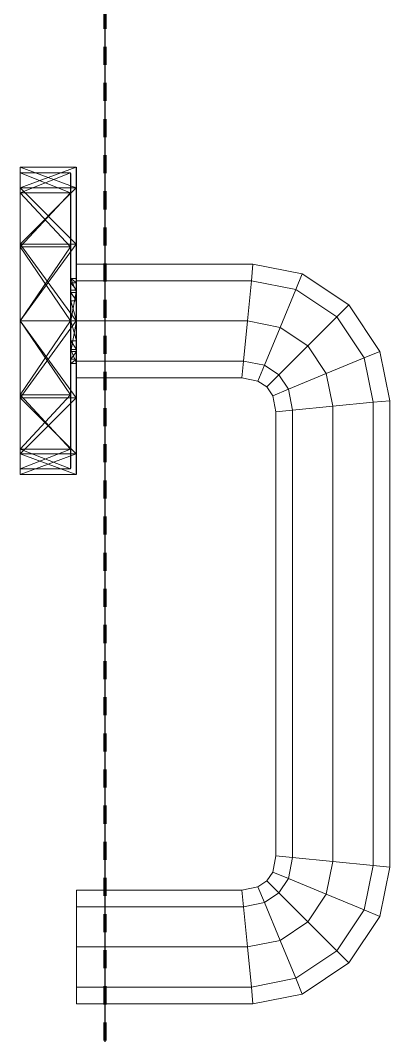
# Model space of a CAD drawing. Header units: millimetres. Extents: x -5300 to 98858, y -5196 to 93886.
# Drawn here: x 40110.1 to 40175, y 84756.4 to 84934.8 of the extents above; entities that cross this region are included whole.
import ezdxf

# ---------------------------------------------------------------- set-up
doc = ezdxf.new("R2010")
doc.units = ezdxf.units.MM
doc.linetypes.add('Штрих', pattern=[6.35, 3.175, -3.175])
doc.linetypes.add('Штрих_2_', pattern=[6.35, 3.175, -3.175])
for name, color, linetype, lineweight, true_color in [('_Разделитель помещений_', 4, 'Штрих', 70, 0x00ffff), ('Двери', 7, 'Continuous', 18, 0x7f7f7f), ('Стены', 7, 'Continuous', 18, 0x7f7f7f), ('Стены разрез', 7, 'Continuous', 50, 0x7f7f7f)]:
    doc.layers.add(name, color=color, linetype=linetype, lineweight=lineweight, true_color=true_color)

# ---------------------------------------------------------------- blocks, each defined once
blk = doc.blocks.new('СТВ_Перегородка_Кирпич 202865 - СТВ_Перегородка_Кирпич 202865-248188-Подвал')
at = {"layer": 'Стены', "color": 254, "true_color": 0xd4d4d4}
blk.add_line((40125, 85020), (40125, 84400), dxfattribs=at)
at = {"layer": 'Стены разрез', "color": 254, "lineweight": 25, "true_color": 0xd4d4d4}
blk.add_line((40125, 84150), (40125, 87330), dxfattribs=at)
blk = doc.blocks.new('Дн-12 207543 - Дн-12-248251-Подвал')
at = {"layer": 'Двери', "color": 254, "true_color": 0xd4d4d4}
for p, q in [((40110.1, 84905.38), (40110.1, 84909)), ((40110.1, 84905.38), (40110.1, 84909)), ((40110.1, 84909), (40119.9, 84909)), ((40110.1, 84905.38), (40119.9, 84909)), ((40119.9, 84905.38), (40110.1, 84909)), ((40110.1, 84905.38), (40110.1, 84909)), ((40110.1, 84909), (40110.1, 84905.38)), ((40119.9, 84909), (40110.1, 84909)), ((40119.9, 84905.38), (40110.1, 84909)), ((40119.9, 84909), (40110.1, 84905.38)), ((40110.1, 84904.52), (40110.1, 84908)), ((40110.1, 84904.52), (40110.1, 84908)), ((40110.1, 84908), (40118.9, 84908)), ((40118.9, 84904.52), (40110.1, 84908)), ((40110.1, 84904.52), (40118.9, 84908)), ((40118.9, 84904.52), (40118.9, 84908)), ((40118.9, 84904.52), (40118.9, 84908)), ((40119, 84904.43), (40119, 84907.9)), ((40119, 84904.43), (40119, 84907.9)), ((40119, 84887), (40119, 84907.9)), ((40119, 84887), (40119, 84907.9)), ((40119, 84887), (40119, 84907.9)), ((40119.9, 84905.38), (40119.9, 84909)), ((40119.9, 84905.38), (40119.9, 84909)), ((40119.9, 84905.38), (40119.9, 84909)), ((40119.9, 84909), (40119.9, 84905.38)), ((40120, 84905.38), (40120, 84909)), ((40120, 84909), (40120, 84905.38)), ((40120, 84909), (40120, 84895.5)), ((40120, 84905.29), (40120, 84908.9)), ((40120, 84905.29), (40120, 84908.9)), ((40120, 84887), (40120, 84908.9)), ((40120, 84887), (40120, 84908.9)), ((40120, 84887), (40120, 84908.9)), ((40110.1, 84895.5), (40110.1, 84905.38)), ((40110.1, 84895.5), (40110.1, 84905.38)), ((40110.1, 84895.5), (40119.9, 84905.38)), ((40119.9, 84895.5), (40110.1, 84905.38)), ((40110.1, 84905.38), (40119.9, 84905.38)), ((40119.9, 84905.38), (40110.1, 84905.38)), ((40110.1, 84895.5), (40110.1, 84905.38)), ((40110.1, 84895.5), (40110.1, 84905.38)), ((40119.9, 84895.5), (40110.1, 84905.38)), ((40119.9, 84905.38), (40110.1, 84905.38)), ((40110.1, 84895.5), (40119.9, 84905.38)), ((40110.1, 84905.38), (40119.9, 84905.38)), ((40110.1, 84895), (40110.1, 84904.52)), ((40110.1, 84895), (40110.1, 84904.52)), ((40110.1, 84895), (40118.9, 84904.52)), ((40118.9, 84895), (40110.1, 84904.52)), ((40110.1, 84904.52), (40118.9, 84904.52)), ((40118.9, 84904.52), (40110.1, 84904.52)), ((40118.9, 84895), (40118.9, 84904.52)), ((40118.9, 84895), (40118.9, 84904.52)), ((40119, 84894.95), (40119, 84904.43)), ((40119, 84894.95), (40119, 84904.43)), ((40119, 84888.72), (40119, 84904.43)), ((40119, 84887), (40119, 84904.43)), ((40119, 84889.47), (40119, 84904.43)), ((40119, 84904.43), (40119, 84887)), ((40119, 84887), (40119, 84904.43)), ((40119.9, 84895.5), (40119.9, 84905.38)), ((40119.9, 84895.5), (40119.9, 84905.38)), ((40119.9, 84895.5), (40119.9, 84905.38)), ((40119.9, 84895.5), (40119.9, 84905.38)), ((40120, 84895.5), (40120, 84905.38)), ((40120, 84905.38), (40120, 84895.5)), ((40120, 84905.38), (40120, 84895.5)), ((40120, 84895.45), (40120, 84905.29)), ((40120, 84895.45), (40120, 84905.29)), ((40120, 84887), (40120, 84905.29)), ((40120, 84889.47), (40120, 84905.29)), ((40120, 84888.72), (40120, 84905.29)), ((40120, 84905.29), (40120, 84887)), ((40120, 84887), (40120, 84905.29)), ((40110.1, 84882), (40110.1, 84895.5)), ((40110.1, 84882), (40110.1, 84895.5)), ((40110.1, 84882), (40119.9, 84895.5)), ((40119.9, 84882), (40110.1, 84895.5)), ((40110.1, 84895.5), (40119.9, 84895.5)), ((40119.9, 84895.5), (40110.1, 84895.5)), ((40110.1, 84895.5), (40110.1, 84882)), ((40110.1, 84882), (40110.1, 84895.5)), ((40119.9, 84895.5), (40110.1, 84895.5)), ((40110.1, 84895.5), (40119.9, 84882)), ((40110.1, 84882), (40119.9, 84895.5)), ((40110.1, 84895.5), (40119.9, 84895.5)), ((40110.1, 84882), (40110.1, 84895)), ((40110.1, 84882), (40110.1, 84895)), ((40110.1, 84882), (40118.9, 84895)), ((40118.9, 84882), (40110.1, 84895)), ((40110.1, 84895), (40118.9, 84895)), ((40118.9, 84895), (40110.1, 84895)), ((40118.9, 84882), (40118.9, 84895)), ((40118.9, 84882), (40118.9, 84895)), ((40119, 84882), (40119, 84894.95)), ((40119, 84882), (40119, 84894.95)), ((40119, 84887.38), (40119, 84894.95)), ((40119, 84894.95), (40119, 84888.72)), ((40119, 84885.53), (40119, 84894.95)), ((40119, 84887), (40119, 84894.95)), ((40119, 84887), (40119, 84894.95)), ((40119.9, 84882), (40119.9, 84895.5)), ((40119.9, 84882), (40119.9, 84895.5)), ((40119.9, 84895.5), (40119.9, 84882)), ((40119.9, 84882), (40119.9, 84895.5)), ((40120, 84882), (40120, 84895.5)), ((40120, 84882), (40120, 84895.5)), ((40120, 84868.5), (40120, 84895.5)), ((40120, 84868.5), (40120, 84895.5)), ((40120, 84868.5), (40120, 84895.5)), ((40120, 84895.5), (40120, 84895.5)), ((40120, 84882), (40120, 84895.45)), ((40120, 84882), (40120, 84895.45)), ((40120, 84895.45), (40120, 84887)), ((40120, 84895.45), (40120, 84887)), ((40120, 84895.45), (40120, 84885.53)), ((40120, 84887.38), (40120, 84895.45)), ((40120, 84888.72), (40120, 84895.45)), ((40120, 84892), (40150.98, 84892)), ((40120, 84889.07), (40120, 84892)), ((40150.98, 84892), (40120, 84892)), ((40120, 84892), (40120, 84889.07)), ((40150.98, 84892), (40150.7, 84889.07)), ((40150.7, 84889.07), (40150.98, 84892)), ((40150.7, 84889.07), (40150.98, 84892)), ((40150.98, 84892), (40150.7, 84889.07)), ((40150.98, 84892), (40159.64, 84890.28)), ((40159.64, 84890.28), (40150.98, 84892)), ((40159.64, 84890.28), (40158.5, 84887.52)), ((40158.5, 84887.52), (40159.64, 84890.28)), ((40158.5, 84887.52), (40159.64, 84890.28)), ((40159.64, 84890.28), (40158.5, 84887.52)), ((40159.64, 84890.28), (40167.82, 84884.82)), ((40167.82, 84884.82), (40159.64, 84890.28)), ((40119, 84888.72), (40119, 84889.47)), ((40119, 84889.47), (40119, 84887)), ((40119, 84889.47), (40120, 84889.47)), ((40119, 84889.47), (40119, 84887)), ((40119, 84889.47), (40120, 84888.72)), ((40119, 84889.47), (40120, 84887)), ((40119, 84887.38), (40119, 84888.72)), ((40119, 84888.72), (40120, 84887.38)), ((40119, 84888.72), (40120, 84888.72)), ((40120, 84889.47), (40120, 84888.72)), ((40120, 84889.47), (40120, 84887)), ((40120, 84889.47), (40120, 84887)), ((40150.7, 84889.07), (40120, 84889.07)), ((40120, 84889.07), (40150.7, 84889.07)), ((40120, 84889.07), (40150.7, 84889.07)), ((40120, 84882), (40120, 84889.07)), ((40150.7, 84889.07), (40120, 84889.07)), ((40120, 84889.07), (40120, 84882)), ((40120, 84887.38), (40120, 84888.72)), ((40150.7, 84889.07), (40150, 84882)), ((40150, 84882), (40150.7, 84889.07)), ((40150, 84882), (40150.7, 84889.07)), ((40150.7, 84889.07), (40150, 84882)), ((40158.5, 84887.52), (40150.7, 84889.07)), ((40150.7, 84889.07), (40158.5, 84887.52)), ((40150.7, 84889.07), (40158.5, 84887.52)), ((40158.5, 84887.52), (40150.7, 84889.07)), ((40119, 84882), (40119, 84887.38)), ((40119, 84882), (40119, 84887.38)), ((40119, 84882), (40120, 84887.38)), ((40119, 84887.38), (40120, 84887.38)), ((40120, 84887), (40119, 84887)), ((40119, 84885.53), (40119, 84887)), ((40119, 84887), (40120, 84887)), ((40120, 84887), (40119, 84887)), ((40120, 84887), (40119, 84887)), ((40120, 84885.53), (40119, 84887)), ((40119, 84887), (40119, 84887)), ((40119, 84887), (40120, 84887)), ((40119, 84887), (40119, 84887)), ((40119, 84887), (40119, 84887)), ((40119, 84887), (40120, 84887)), ((40119, 84887), (40119, 84887)), ((40119, 84887), (40120, 84887)), ((40120, 84887), (40119, 84887)), ((40119, 84887), (40119, 84887)), ((40119, 84887), (40120, 84887)), ((40119, 84887), (40120, 84887)), ((40119, 84887), (40120, 84887)), ((40120, 84882), (40120, 84887.38)), ((40120, 84882), (40120, 84887.38)), ((40120, 84887), (40120, 84885.53)), ((40120, 84887), (40120, 84887)), ((40120, 84887), (40120, 84887)), ((40120, 84887), (40120, 84887)), ((40120, 84887), (40120, 84887)), ((40120, 84887), (40120, 84887)), ((40158.5, 84887.52), (40155.74, 84880.86)), ((40155.74, 84880.86), (40158.5, 84887.52)), ((40155.74, 84880.86), (40158.5, 84887.52)), ((40158.5, 84887.52), (40155.74, 84880.86)), ((40165.7, 84882.7), (40158.5, 84887.52)), ((40158.5, 84887.52), (40165.7, 84882.7)), ((40158.5, 84887.52), (40165.7, 84882.7)), ((40165.7, 84882.7), (40158.5, 84887.52)), ((40119, 84882), (40119, 84885.53)), ((40120, 84882), (40119, 84885.53)), ((40119, 84882), (40119, 84885.53)), ((40120, 84885.53), (40119, 84885.53)), ((40120, 84882), (40120, 84885.53)), ((40120, 84882), (40120, 84885.53)), ((40167.82, 84884.82), (40165.7, 84882.7)), ((40165.7, 84882.7), (40167.82, 84884.82)), ((40165.7, 84882.7), (40167.82, 84884.82)), ((40167.82, 84884.82), (40165.7, 84882.7)), ((40167.82, 84884.82), (40173.28, 84876.64)), ((40173.28, 84876.64), (40167.82, 84884.82)), ((40165.7, 84882.7), (40160.61, 84877.61)), ((40160.61, 84877.61), (40165.7, 84882.7)), ((40160.61, 84877.61), (40165.7, 84882.7)), ((40165.7, 84882.7), (40160.61, 84877.61)), ((40170.52, 84875.5), (40165.7, 84882.7)), ((40165.7, 84882.7), (40170.52, 84875.5)), ((40165.7, 84882.7), (40170.52, 84875.5)), ((40170.52, 84875.5), (40165.7, 84882.7)), ((40110.1, 84869), (40110.1, 84882)), ((40110.1, 84868.5), (40110.1, 84882)), ((40110.1, 84868.5), (40110.1, 84882)), ((40110.1, 84882), (40110.1, 84869)), ((40110.1, 84869), (40118.9, 84882)), ((40110.1, 84882), (40118.9, 84882)), ((40119.9, 84868.5), (40110.1, 84882)), ((40110.1, 84868.5), (40119.9, 84882)), ((40110.1, 84882), (40119.9, 84882)), ((40118.9, 84882), (40110.1, 84882)), ((40110.1, 84882), (40118.9, 84869)), ((40119.9, 84882), (40110.1, 84882)), ((40110.1, 84882), (40110.1, 84868.5)), ((40110.1, 84868.5), (40110.1, 84882)), ((40110.1, 84882), (40119.9, 84882)), ((40110.1, 84882), (40119.9, 84868.5)), ((40110.1, 84868.5), (40119.9, 84882)), ((40110.1, 84882), (40119.9, 84882)), ((40118.9, 84869), (40118.9, 84882)), ((40118.9, 84882), (40118.9, 84869)), ((40119, 84869.05), (40119, 84882)), ((40119, 84869.05), (40119, 84882)), ((40119, 84876.62), (40119, 84882)), ((40119, 84878.47), (40119, 84882)), ((40119, 84876.62), (40119, 84882)), ((40119, 84876.62), (40120, 84882)), ((40119, 84882), (40119, 84882)), ((40119, 84882), (40120, 84882)), ((40120, 84882), (40119, 84882)), ((40120, 84878.47), (40119, 84882)), ((40119, 84878.47), (40119, 84882)), ((40119, 84882), (40119, 84882)), ((40119.9, 84868.5), (40119.9, 84882)), ((40119.9, 84868.5), (40119.9, 84882)), ((40119.9, 84882), (40119.9, 84868.5)), ((40119.9, 84868.5), (40119.9, 84882)), ((40120, 84868.55), (40120, 84882)), ((40120, 84868.55), (40120, 84882)), ((40120, 84876.62), (40120, 84882)), ((40120, 84882), (40120, 84878.47)), ((40120, 84876.62), (40120, 84882)), ((40120, 84882), (40120, 84882)), ((40120, 84882), (40120, 84878.47)), ((40120, 84882), (40120, 84882)), ((40120, 84882), (40120, 84868.5)), ((40120, 84868.5), (40120, 84882)), ((40150, 84882), (40120, 84882)), ((40120, 84882), (40150, 84882)), ((40120, 84882), (40150, 84882)), ((40120, 84874.93), (40120, 84882)), ((40150, 84882), (40120, 84882)), ((40120, 84882), (40120, 84874.93)), ((40150, 84882), (40149.3, 84874.93)), ((40149.3, 84874.93), (40150, 84882)), ((40149.3, 84874.93), (40150, 84882)), ((40150, 84882), (40149.3, 84874.93)), ((40155.74, 84880.86), (40150, 84882)), ((40150, 84882), (40155.74, 84880.86)), ((40150, 84882), (40155.74, 84880.86)), ((40155.74, 84880.86), (40150, 84882)), ((40155.74, 84880.86), (40152.98, 84874.2)), ((40152.98, 84874.2), (40155.74, 84880.86)), ((40152.98, 84874.2), (40155.74, 84880.86)), ((40155.74, 84880.86), (40152.98, 84874.2)), ((40160.61, 84877.61), (40155.74, 84880.86)), ((40155.74, 84880.86), (40160.61, 84877.61)), ((40155.74, 84880.86), (40160.61, 84877.61)), ((40160.61, 84877.61), (40155.74, 84880.86)), ((40119, 84877), (40119, 84878.47)), ((40120, 84877), (40119, 84878.47)), ((40120, 84878.47), (40119, 84878.47)), ((40119, 84878.47), (40119, 84869.05)), ((40120, 84877), (40120, 84878.47)), ((40120, 84868.55), (40120, 84878.47)), ((40160.61, 84877.61), (40155.51, 84872.51)), ((40155.51, 84872.51), (40160.61, 84877.61)), ((40155.51, 84872.51), (40160.61, 84877.61)), ((40160.61, 84877.61), (40155.51, 84872.51)), ((40163.86, 84872.74), (40160.61, 84877.61)), ((40160.61, 84877.61), (40163.86, 84872.74)), ((40160.61, 84877.61), (40163.86, 84872.74)), ((40163.86, 84872.74), (40160.61, 84877.61)), ((40119, 84874.53), (40119, 84877)), ((40119, 84877), (40120, 84877)), ((40120, 84877), (40119, 84877)), ((40119, 84874.53), (40119, 84877)), ((40119, 84877), (40119, 84877)), ((40119, 84877), (40120, 84874.53)), ((40119, 84877), (40120, 84877)), ((40119, 84877), (40119, 84859.57)), ((40119, 84877), (40120, 84877)), ((40119, 84877), (40120, 84877)), ((40119, 84877), (40119, 84877)), ((40119, 84877), (40119, 84856.1)), ((40120, 84877), (40119, 84877)), ((40120, 84877), (40119, 84877)), ((40120, 84877), (40119, 84877)), ((40120, 84877), (40119, 84877)), ((40120, 84877), (40119, 84877)), ((40120, 84877), (40119, 84877)), ((40119, 84877), (40119, 84877)), ((40119, 84877), (40119, 84869.05)), ((40119, 84877), (40119, 84877)), ((40119, 84877), (40119, 84869.05)), ((40119, 84877), (40119, 84859.57)), ((40119, 84877), (40119, 84877)), ((40119, 84877), (40119, 84856.1)), ((40119, 84877), (40119, 84859.57)), ((40119, 84877), (40119, 84856.1)), ((40119, 84875.28), (40119, 84876.62)), ((40119, 84869.05), (40119, 84876.62)), ((40119, 84875.28), (40120, 84876.62)), ((40119, 84876.62), (40120, 84876.62)), ((40120, 84874.53), (40120, 84877)), ((40120, 84874.53), (40120, 84877)), ((40120, 84877), (40120, 84877)), ((40120, 84877), (40120, 84877)), ((40120, 84877), (40120, 84858.7)), ((40120, 84877), (40120, 84855.1)), ((40120, 84877), (40120, 84877)), ((40120, 84877), (40120, 84855.1)), ((40120, 84877), (40120, 84877)), ((40120, 84877), (40120, 84855.1)), ((40120, 84877), (40120, 84858.7)), ((40120, 84877), (40120, 84877)), ((40120, 84877), (40120, 84858.7)), ((40120, 84877), (40120, 84868.55)), ((40120, 84877), (40120, 84868.55)), ((40120, 84876.62), (40120, 84875.28)), ((40120, 84876.62), (40120, 84868.55)), ((40170.52, 84875.5), (40163.86, 84872.74)), ((40163.86, 84872.74), (40170.52, 84875.5)), ((40163.86, 84872.74), (40170.52, 84875.5)), ((40170.52, 84875.5), (40163.86, 84872.74)), ((40173.28, 84876.64), (40170.52, 84875.5)), ((40170.52, 84875.5), (40173.28, 84876.64)), ((40170.52, 84875.5), (40173.28, 84876.64)), ((40173.28, 84876.64), (40170.52, 84875.5)), ((40172.07, 84867.7), (40170.52, 84875.5)), ((40170.52, 84875.5), (40172.07, 84867.7)), ((40170.52, 84875.5), (40172.07, 84867.7)), ((40172.07, 84867.7), (40170.52, 84875.5)), ((40173.28, 84876.64), (40175, 84867.98)), ((40175, 84867.98), (40173.28, 84876.64)), ((40119, 84874.53), (40119, 84875.28)), ((40119, 84874.53), (40120, 84875.28)), ((40119, 84859.57), (40119, 84875.28)), ((40119, 84869.05), (40119, 84875.28)), ((40119, 84875.28), (40120, 84875.28)), ((40119, 84874.53), (40120, 84874.53)), ((40119, 84874.53), (40119, 84859.57)), ((40120, 84874.53), (40120, 84875.28)), ((40120, 84875.28), (40120, 84868.55)), ((40120, 84875.28), (40120, 84858.7)), ((40149.3, 84874.93), (40120, 84874.93)), ((40120, 84874.93), (40149.3, 84874.93)), ((40120, 84874.93), (40149.3, 84874.93)), ((40120, 84872), (40120, 84874.93)), ((40149.3, 84874.93), (40120, 84874.93)), ((40120, 84874.93), (40120, 84872)), ((40120, 84874.53), (40120, 84858.7)), ((40149.3, 84874.93), (40149.02, 84872)), ((40149.02, 84872), (40149.3, 84874.93)), ((40149.02, 84872), (40149.3, 84874.93)), ((40149.3, 84874.93), (40149.02, 84872)), ((40152.98, 84874.2), (40149.3, 84874.93)), ((40149.3, 84874.93), (40152.98, 84874.2)), ((40149.3, 84874.93), (40152.98, 84874.2)), ((40152.98, 84874.2), (40149.3, 84874.93)), ((40152.98, 84874.2), (40151.84, 84871.44)), ((40151.84, 84871.44), (40152.98, 84874.2)), ((40151.84, 84871.44), (40152.98, 84874.2)), ((40152.98, 84874.2), (40151.84, 84871.44)), ((40155.51, 84872.51), (40152.98, 84874.2)), ((40152.98, 84874.2), (40155.51, 84872.51)), ((40152.98, 84874.2), (40155.51, 84872.51)), ((40155.51, 84872.51), (40152.98, 84874.2)), ((40149.02, 84872), (40120, 84872)), ((40120, 84872), (40149.02, 84872)), ((40151.84, 84871.44), (40149.02, 84872)), ((40149.02, 84872), (40151.84, 84871.44)), ((40155.51, 84872.51), (40153.4, 84870.4)), ((40153.4, 84870.4), (40155.51, 84872.51)), ((40153.4, 84870.4), (40155.51, 84872.51)), ((40155.51, 84872.51), (40153.4, 84870.4)), ((40157.2, 84869.98), (40155.51, 84872.51)), ((40155.51, 84872.51), (40157.2, 84869.98)), ((40155.51, 84872.51), (40157.2, 84869.98)), ((40157.2, 84869.98), (40155.51, 84872.51)), ((40163.86, 84872.74), (40157.2, 84869.98)), ((40157.2, 84869.98), (40163.86, 84872.74)), ((40157.2, 84869.98), (40163.86, 84872.74)), ((40163.86, 84872.74), (40157.2, 84869.98)), ((40165, 84867), (40163.86, 84872.74)), ((40163.86, 84872.74), (40165, 84867)), ((40163.86, 84872.74), (40165, 84867)), ((40165, 84867), (40163.86, 84872.74)), ((40153.4, 84870.4), (40151.84, 84871.44)), ((40151.84, 84871.44), (40153.4, 84870.4)), ((40154.44, 84868.84), (40153.4, 84870.4)), ((40153.4, 84870.4), (40154.44, 84868.84)), ((40157.2, 84869.98), (40154.44, 84868.84)), ((40154.44, 84868.84), (40157.2, 84869.98)), ((40154.44, 84868.84), (40157.2, 84869.98)), ((40157.2, 84869.98), (40154.44, 84868.84)), ((40157.93, 84866.3), (40157.2, 84869.98)), ((40157.2, 84869.98), (40157.93, 84866.3)), ((40157.2, 84869.98), (40157.93, 84866.3)), ((40157.93, 84866.3), (40157.2, 84869.98)), ((40110.1, 84859.48), (40110.1, 84869)), ((40110.1, 84869), (40110.1, 84859.48)), ((40110.1, 84859.48), (40118.9, 84869)), ((40110.1, 84869), (40118.9, 84869)), ((40110.1, 84869), (40118.9, 84869)), ((40110.1, 84869), (40118.9, 84859.48)), ((40110.1, 84858.62), (40110.1, 84868.5)), ((40110.1, 84858.62), (40110.1, 84868.5)), ((40119.9, 84858.62), (40110.1, 84868.5)), ((40119.9, 84868.5), (40110.1, 84868.5)), ((40110.1, 84858.62), (40119.9, 84868.5)), ((40110.1, 84868.5), (40119.9, 84868.5)), ((40110.1, 84868.5), (40110.1, 84858.62)), ((40110.1, 84858.62), (40110.1, 84868.5)), ((40110.1, 84868.5), (40119.9, 84868.5)), ((40110.1, 84868.5), (40119.9, 84858.62)), ((40110.1, 84858.62), (40119.9, 84868.5)), ((40110.1, 84868.5), (40119.9, 84868.5)), ((40118.9, 84859.48), (40118.9, 84869)), ((40118.9, 84869), (40118.9, 84859.48)), ((40119, 84859.57), (40119, 84869.05)), ((40119, 84869.05), (40119, 84859.57)), ((40119.9, 84858.62), (40119.9, 84868.5)), ((40119.9, 84858.62), (40119.9, 84868.5)), ((40119.9, 84868.5), (40119.9, 84858.62)), ((40119.9, 84858.62), (40119.9, 84868.5)), ((40120, 84868.55), (40120, 84858.7)), ((40120, 84858.7), (40120, 84868.55)), ((40120, 84868.5), (40120, 84858.62)), ((40120, 84858.62), (40120, 84868.5)), ((40120, 84868.5), (40120, 84855)), ((40120, 84868.5), (40120, 84858.62)), ((40120, 84868.5), (40120, 84868.5)), ((40155, 84866.02), (40154.44, 84868.84)), ((40154.44, 84868.84), (40155, 84866.02)), ((40165, 84867), (40157.93, 84866.3)), ((40157.93, 84866.3), (40165, 84867)), ((40157.93, 84866.3), (40165, 84867)), ((40165, 84867), (40157.93, 84866.3)), ((40172.07, 84867.7), (40165, 84867)), ((40165, 84867), (40172.07, 84867.7)), ((40165, 84867), (40172.07, 84867.7)), ((40172.07, 84867.7), (40165, 84867)), ((40165, 84787), (40165, 84867)), ((40165, 84867), (40165, 84787)), ((40165, 84867), (40165, 84787)), ((40165, 84787), (40165, 84867)), ((40175, 84867.98), (40172.07, 84867.7)), ((40172.07, 84867.7), (40175, 84867.98)), ((40172.07, 84867.7), (40175, 84867.98)), ((40175, 84867.98), (40172.07, 84867.7)), ((40172.07, 84786.3), (40172.07, 84867.7)), ((40172.07, 84867.7), (40172.07, 84786.3)), ((40172.07, 84867.7), (40172.07, 84786.3)), ((40172.07, 84786.3), (40172.07, 84867.7)), ((40175, 84867.98), (40175, 84786.02)), ((40175, 84786.02), (40175, 84867.98)), ((40157.93, 84866.3), (40155, 84866.02)), ((40155, 84866.02), (40157.93, 84866.3)), ((40155, 84866.02), (40157.93, 84866.3)), ((40157.93, 84866.3), (40155, 84866.02)), ((40155, 84787.98), (40155, 84866.02)), ((40155, 84866.02), (40155, 84787.98)), ((40157.93, 84787.7), (40157.93, 84866.3)), ((40157.93, 84866.3), (40157.93, 84787.7)), ((40157.93, 84866.3), (40157.93, 84787.7)), ((40157.93, 84787.7), (40157.93, 84866.3)), ((40110.1, 84859.48), (40110.1, 84856)), ((40110.1, 84856), (40110.1, 84859.48)), ((40118.9, 84859.48), (40110.1, 84859.48)), ((40118.9, 84859.48), (40110.1, 84856)), ((40118.9, 84856), (40110.1, 84859.48)), ((40110.1, 84859.48), (40118.9, 84859.48)), ((40118.9, 84859.48), (40118.9, 84856)), ((40118.9, 84856), (40118.9, 84859.48)), ((40119, 84859.57), (40119, 84856.1)), ((40119, 84856.1), (40119, 84859.57)), ((40110.1, 84858.62), (40110.1, 84855)), ((40110.1, 84855), (40110.1, 84858.62)), ((40110.1, 84858.62), (40119.9, 84858.62)), ((40110.1, 84858.62), (40119.9, 84855)), ((40110.1, 84855), (40119.9, 84858.62)), ((40110.1, 84858.62), (40119.9, 84858.62)), ((40110.1, 84858.62), (40110.1, 84855)), ((40110.1, 84855), (40110.1, 84858.62)), ((40110.1, 84858.62), (40119.9, 84858.62)), ((40110.1, 84858.62), (40119.9, 84855)), ((40110.1, 84855), (40119.9, 84858.62)), ((40110.1, 84858.62), (40119.9, 84858.62)), ((40119.9, 84858.62), (40119.9, 84855)), ((40119.9, 84855), (40119.9, 84858.62)), ((40119.9, 84858.62), (40119.9, 84855)), ((40119.9, 84855), (40119.9, 84858.62)), ((40120, 84858.7), (40120, 84855.1)), ((40120, 84855.1), (40120, 84858.7)), ((40120, 84858.62), (40120, 84855)), ((40120, 84855), (40120, 84858.62)), ((40118.9, 84856), (40110.1, 84856)), ((40110.1, 84855), (40119.9, 84855)), ((40110.1, 84855), (40119.9, 84855)), ((40154.44, 84785.16), (40155, 84787.98)), ((40155, 84787.98), (40154.44, 84785.16)), ((40157.93, 84787.7), (40155, 84787.98)), ((40155, 84787.98), (40157.93, 84787.7)), ((40155, 84787.98), (40157.93, 84787.7)), ((40157.93, 84787.7), (40155, 84787.98)), ((40157.2, 84784.02), (40157.93, 84787.7)), ((40157.93, 84787.7), (40157.2, 84784.02)), ((40157.93, 84787.7), (40157.2, 84784.02)), ((40157.2, 84784.02), (40157.93, 84787.7)), ((40165, 84787), (40157.93, 84787.7)), ((40157.93, 84787.7), (40165, 84787)), ((40157.93, 84787.7), (40165, 84787)), ((40165, 84787), (40157.93, 84787.7)), ((40163.86, 84781.26), (40165, 84787)), ((40165, 84787), (40163.86, 84781.26)), ((40165, 84787), (40163.86, 84781.26)), ((40163.86, 84781.26), (40165, 84787)), ((40172.07, 84786.3), (40165, 84787)), ((40165, 84787), (40172.07, 84786.3)), ((40165, 84787), (40172.07, 84786.3)), ((40172.07, 84786.3), (40165, 84787)), ((40170.52, 84778.5), (40172.07, 84786.3)), ((40172.07, 84786.3), (40170.52, 84778.5)), ((40172.07, 84786.3), (40170.52, 84778.5)), ((40170.52, 84778.5), (40172.07, 84786.3)), ((40175, 84786.02), (40172.07, 84786.3)), ((40172.07, 84786.3), (40175, 84786.02)), ((40172.07, 84786.3), (40175, 84786.02)), ((40175, 84786.02), (40172.07, 84786.3)), ((40153.4, 84783.6), (40154.44, 84785.16)), ((40154.44, 84785.16), (40153.4, 84783.6)), ((40157.2, 84784.02), (40154.44, 84785.16)), ((40154.44, 84785.16), (40157.2, 84784.02)), ((40154.44, 84785.16), (40157.2, 84784.02)), ((40157.2, 84784.02), (40154.44, 84785.16)), ((40175, 84786.02), (40173.28, 84777.36)), ((40173.28, 84777.36), (40175, 84786.02)), ((40149.02, 84782), (40151.84, 84782.56)), ((40151.84, 84782.56), (40149.02, 84782)), ((40151.84, 84782.56), (40153.4, 84783.6)), ((40153.4, 84783.6), (40151.84, 84782.56)), ((40152.98, 84779.8), (40151.84, 84782.56)), ((40151.84, 84782.56), (40152.98, 84779.8)), ((40151.84, 84782.56), (40152.98, 84779.8)), ((40152.98, 84779.8), (40151.84, 84782.56)), ((40155.51, 84781.49), (40153.4, 84783.6)), ((40153.4, 84783.6), (40155.51, 84781.49)), ((40153.4, 84783.6), (40155.51, 84781.49)), ((40155.51, 84781.49), (40153.4, 84783.6)), ((40155.51, 84781.49), (40157.2, 84784.02)), ((40157.2, 84784.02), (40155.51, 84781.49)), ((40157.2, 84784.02), (40155.51, 84781.49)), ((40155.51, 84781.49), (40157.2, 84784.02)), ((40163.86, 84781.26), (40157.2, 84784.02)), ((40157.2, 84784.02), (40163.86, 84781.26)), ((40157.2, 84784.02), (40163.86, 84781.26)), ((40163.86, 84781.26), (40157.2, 84784.02)), ((40120, 84779.07), (40120, 84782)), ((40120, 84782), (40120, 84779.07)), ((40149.02, 84782), (40120, 84782)), ((40120, 84782), (40120, 84779.07)), ((40120, 84779.07), (40120, 84782)), ((40120, 84782), (40149.02, 84782)), ((40149.3, 84779.07), (40149.02, 84782)), ((40149.02, 84782), (40149.3, 84779.07)), ((40149.3, 84779.07), (40149.02, 84782)), ((40149.02, 84782), (40149.3, 84779.07)), ((40152.98, 84779.8), (40155.51, 84781.49)), ((40155.51, 84781.49), (40152.98, 84779.8)), ((40155.51, 84781.49), (40152.98, 84779.8)), ((40152.98, 84779.8), (40155.51, 84781.49)), ((40160.61, 84776.39), (40155.51, 84781.49)), ((40155.51, 84781.49), (40160.61, 84776.39)), ((40155.51, 84781.49), (40160.61, 84776.39)), ((40160.61, 84776.39), (40155.51, 84781.49)), ((40160.61, 84776.39), (40163.86, 84781.26)), ((40163.86, 84781.26), (40160.61, 84776.39)), ((40163.86, 84781.26), (40160.61, 84776.39)), ((40160.61, 84776.39), (40163.86, 84781.26)), ((40170.52, 84778.5), (40163.86, 84781.26)), ((40163.86, 84781.26), (40170.52, 84778.5)), ((40163.86, 84781.26), (40170.52, 84778.5)), ((40170.52, 84778.5), (40163.86, 84781.26)), ((40120, 84772), (40120, 84779.07)), ((40120, 84779.07), (40120, 84772)), ((40149.3, 84779.07), (40120, 84779.07)), ((40120, 84779.07), (40120, 84772)), ((40120, 84779.07), (40149.3, 84779.07)), ((40149.3, 84779.07), (40120, 84779.07)), ((40120, 84772), (40120, 84779.07)), ((40120, 84779.07), (40149.3, 84779.07)), ((40149.3, 84779.07), (40152.98, 84779.8)), ((40152.98, 84779.8), (40149.3, 84779.07)), ((40152.98, 84779.8), (40149.3, 84779.07)), ((40149.3, 84779.07), (40152.98, 84779.8)), ((40150, 84772), (40149.3, 84779.07)), ((40149.3, 84779.07), (40150, 84772)), ((40150, 84772), (40149.3, 84779.07)), ((40149.3, 84779.07), (40150, 84772)), ((40155.74, 84773.14), (40152.98, 84779.8)), ((40152.98, 84779.8), (40155.74, 84773.14)), ((40152.98, 84779.8), (40155.74, 84773.14)), ((40155.74, 84773.14), (40152.98, 84779.8)), ((40165.7, 84771.3), (40170.52, 84778.5)), ((40170.52, 84778.5), (40165.7, 84771.3)), ((40170.52, 84778.5), (40165.7, 84771.3)), ((40165.7, 84771.3), (40170.52, 84778.5)), ((40173.28, 84777.36), (40167.82, 84769.18)), ((40167.82, 84769.18), (40173.28, 84777.36)), ((40173.28, 84777.36), (40170.52, 84778.5)), ((40170.52, 84778.5), (40173.28, 84777.36)), ((40170.52, 84778.5), (40173.28, 84777.36)), ((40173.28, 84777.36), (40170.52, 84778.5)), ((40155.74, 84773.14), (40160.61, 84776.39)), ((40160.61, 84776.39), (40155.74, 84773.14)), ((40160.61, 84776.39), (40155.74, 84773.14)), ((40155.74, 84773.14), (40160.61, 84776.39)), ((40165.7, 84771.3), (40160.61, 84776.39)), ((40160.61, 84776.39), (40165.7, 84771.3)), ((40160.61, 84776.39), (40165.7, 84771.3)), ((40165.7, 84771.3), (40160.61, 84776.39)), ((40120, 84764.93), (40120, 84772)), ((40120, 84772), (40120, 84764.93)), ((40120, 84764.93), (40120, 84772)), ((40120, 84772), (40150, 84772)), ((40150, 84772), (40120, 84772)), ((40120, 84772), (40120, 84764.93)), ((40120, 84772), (40150, 84772)), ((40150, 84772), (40120, 84772)), ((40150, 84772), (40155.74, 84773.14)), ((40155.74, 84773.14), (40150, 84772)), ((40155.74, 84773.14), (40150, 84772)), ((40150, 84772), (40155.74, 84773.14)), ((40150.7, 84764.93), (40150, 84772)), ((40150, 84772), (40150.7, 84764.93)), ((40150, 84772), (40150.7, 84764.93)), ((40150.7, 84764.93), (40150, 84772)), ((40158.5, 84766.48), (40155.74, 84773.14)), ((40155.74, 84773.14), (40158.5, 84766.48)), ((40155.74, 84773.14), (40158.5, 84766.48)), ((40158.5, 84766.48), (40155.74, 84773.14)), ((40158.5, 84766.48), (40165.7, 84771.3)), ((40165.7, 84771.3), (40158.5, 84766.48)), ((40165.7, 84771.3), (40158.5, 84766.48)), ((40158.5, 84766.48), (40165.7, 84771.3)), ((40167.82, 84769.18), (40165.7, 84771.3)), ((40165.7, 84771.3), (40167.82, 84769.18)), ((40165.7, 84771.3), (40167.82, 84769.18)), ((40167.82, 84769.18), (40165.7, 84771.3)), ((40167.82, 84769.18), (40159.64, 84763.72)), ((40159.64, 84763.72), (40167.82, 84769.18)), ((40150.7, 84764.93), (40158.5, 84766.48)), ((40158.5, 84766.48), (40150.7, 84764.93)), ((40158.5, 84766.48), (40150.7, 84764.93)), ((40150.7, 84764.93), (40158.5, 84766.48)), ((40159.64, 84763.72), (40158.5, 84766.48)), ((40158.5, 84766.48), (40159.64, 84763.72)), ((40158.5, 84766.48), (40159.64, 84763.72)), ((40159.64, 84763.72), (40158.5, 84766.48)), ((40120, 84762), (40120, 84764.93)), ((40120, 84764.93), (40150.7, 84764.93)), ((40150.7, 84764.93), (40120, 84764.93)), ((40120, 84764.93), (40120, 84762)), ((40120, 84762), (40120, 84764.93)), ((40120, 84764.93), (40120, 84762)), ((40150.7, 84764.93), (40120, 84764.93)), ((40120, 84764.93), (40150.7, 84764.93)), ((40150.98, 84762), (40150.7, 84764.93)), ((40150.7, 84764.93), (40150.98, 84762)), ((40150.7, 84764.93), (40150.98, 84762)), ((40150.98, 84762), (40150.7, 84764.93)), ((40159.64, 84763.72), (40150.98, 84762)), ((40150.98, 84762), (40159.64, 84763.72)), ((40150.98, 84762), (40120, 84762)), ((40120, 84762), (40150.98, 84762))]:
    blk.add_line(p, q, dxfattribs=at)
blk = doc.blocks.new('Дн-12 207543 - Дн-12 207543-248255-Подвал')
blk.add_blockref('Дн-12 207543 - Дн-12-248251-Подвал', (0, 0))

msp = doc.modelspace()

# ---------------------------------------------------------------- linework, layer by layer
at = {"layer": '_Разделитель помещений_', "color": 131, "linetype": 'Штрих_2_', "true_color": 0xaaffff}
msp.add_line((40125, 84165), (40125, 87330), dxfattribs=at)

# ---------------------------------------------------------------- block references
at = {"layer": 'Двери', "color": 254, "true_color": 0xd4d4d4}
msp.add_blockref('Дн-12 207543 - Дн-12 207543-248255-Подвал', (0, 0), dxfattribs=at)
at = {"layer": 'Стены', "color": 254, "true_color": 0xd4d4d4}
msp.add_blockref('СТВ_Перегородка_Кирпич 202865 - СТВ_Перегородка_Кирпич 202865-248188-Подвал', (0, 0), dxfattribs=at)

doc.saveas('drawing.dxf')
